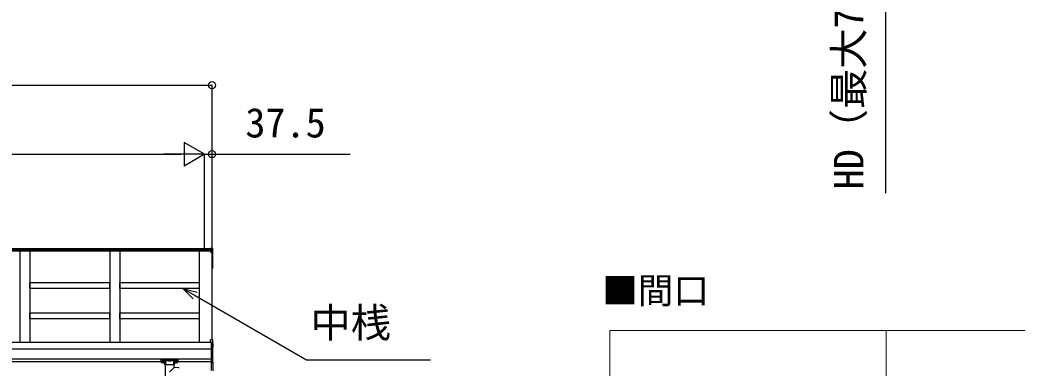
# Model space of a CAD drawing. Units: millimetres, scale not verified. Extents: x -10500 to 10500, y -15600 to 15524.
# Drawn here: x -1568 to 3482, y 6759 to 8523 of the extents above; entities that cross this region are included whole.
import ezdxf
from ezdxf.enums import TextEntityAlignment as Align

# ---------------------------------------------------------------- set-up
doc = ezdxf.new("R2010")
doc.units = ezdxf.units.MM
doc.header["$LTSCALE"] = 80
doc.layers.add('0-1_TABLE1', color=7, linetype='Continuous', lineweight=18)
for name, color, linetype in [('0-2_USER1', 3, 'Continuous'), ('0-5_YKK_A1', 4, 'Continuous'), ('0-6_YKK_D', 6, 'Continuous')]:
    doc.layers.add(name, color=color, linetype=linetype)
doc.styles.add('ＭＳ ゴシック', font='')
doc.styles.get('ＭＳ ゴシック').set_extended_font_data('MS Gothic')

msp = doc.modelspace()

# ---------------------------------------------------------------- linework, layer by layer
at = {"layer": '0-1_TABLE1'}
for p, q in [((1419, 6948.5), (9419, 6948.5)), ((1419, 6948.5), (1419, 4068.5)), ((2819, 6948.5), (2819, 4068.5))]:
    msp.add_line(p, q, dxfattribs=at)
at = {"layer": '0-5_YKK_A1'}
for p, q in [((-601, 7362.73), (-4209.5, 7362.73)), ((-601, 7355.79), (-4209.5, 7355.79)), ((-601, 7350.55), (-4209.5, 7350.55)), ((-1568, 7350.55), (-1568, 6887.83)), ((-1518, 7350.55), (-1518, 6887.83)), ((-1113, 7350.55), (-1113, 6887.83)), ((-1063, 7350.55), (-1063, 6887.83)), ((-658, 6887.83), (-658, 7350.55)), ((-593.94, 7366.76), (-601, 7367.19)), ((-601, 7359.14), (-601, 7367.19)), ((-593.94, 7358.75), (-601, 7359.14)), ((-601, 7353.35), (-601, 7359.14)), ((-593.94, 7352.95), (-601, 7353.35)), ((-601, 7347.62), (-601, 7353.35)), ((-601, 7347.62), (-593.94, 7347.27)), ((-601, 7345.47), (-601, 7346.46)), ((-601, 7345.47), (-595.5, 7345.2)), ((-595.5, 6902.49), (-595.5, 7345.2)), ((-595.5, 7345.2), (-595.5, 7295.23)), ((-595.5, 7345.2), (-595.5, 7284.66)), ((-593.94, 7358.75), (-593.94, 7366.76)), ((-593.94, 7352.95), (-593.94, 7358.75)), ((-593.94, 7347.27), (-593.94, 7352.95)), ((-593.94, 7283.78), (-593.94, 7346.11)), ((-593, 7365.74), (-593, 7357.84)), ((-593, 7357.84), (-593, 7352.04)), ((-593, 7352.04), (-593, 7346.28)), ((-593, 7346.28), (-593, 7283.96)), ((-595.5, 7283.67), (-593.94, 7283.78)), ((-595.5, 7282.85), (-593.93, 7282.96)), ((-593.94, 7264.13), (-593.94, 7282.96)), ((-593, 7283.96), (-593, 7264.13)), ((-595.5, 7264.02), (-593.94, 7264.13)), ((-595.5, 7263.02), (-593.93, 7263.13)), ((-593, 7264.13), (-593.94, 7264.13)), ((-600.5, 6887.83), (-4230.5, 6887.83)), ((-604, 6903.09), (-592.43, 6902.27)), ((-604, 6903.09), (-604, 6903.08)), ((-604, 6903.08), (-592.44, 6902.26)), ((-600.5, 6890.97), (-600.5, 6884.93)), ((-600.5, 6883.95), (-591.97, 6883.51)), ((-600.5, 6883.95), (-600.5, 6867.41)), ((-592.44, 6902.26), (-592.43, 6902.27)), ((-592.44, 6902.26), (-592.44, 6884.52)), ((-591.97, 6883.45), (-591.5, 6883.45)), ((-591.97, 6883.45), (-591.97, 6865.43)), ((-591.5, 6883.45), (-591.5, 6901.27)), ((-591.5, 6864.63), (-591.5, 6883.45)), ((-600.5, 6854.5), (-4208, 6854.5)), ((-600.5, 6866.43), (-593.44, 6866.07)), ((-600.5, 6866.43), (-600.5, 6857.9)), ((-600.5, 6856.92), (-592.44, 6856.51)), ((-600.5, 6856.92), (-600.5, 6803.27)), ((-593.44, 6866.07), (-593.44, 6865.86)), ((-592.44, 6865.54), (-592.44, 6857.49)), ((-592.44, 6856.51), (-592.44, 6803.63)), ((-591.5, 6856.51), (-591.5, 6864.63)), ((-600.5, 6804.5), (-4208, 6804.5)), ((-853, 6789.5), (-4208, 6789.5)), ((-853, 6800.14), (-853, 6801.19)), ((-853, 6788.16), (-853, 6800.14)), ((-852, 6801.5), (-852, 6799.77)), ((-769, 6801.5), (-852, 6801.5)), ((-852, 6799.77), (-831.82, 6799.77)), ((-852, 6799.77), (-852, 6799.3)), ((-831.82, 6799.3), (-852, 6799.3)), ((-852, 6799.3), (-852, 6787.21)), ((-852, 6787.21), (-837.5, 6787.21)), ((-852, 6787.21), (-852, 6787.16)), ((-852, 6787.16), (-837.5, 6787.16)), ((-851.4, 6793.29), (-851.4, 6792.81)), ((-848, 6790.65), (-848, 6790.36)), ((-846, 6791.55), (-846, 6791.01)), ((-846, 6791.55), (-845, 6791.55)), ((-846, 6790.11), (-846, 6790.06)), ((-845, 6791.55), (-845, 6791.01)), ((-845, 6790.11), (-845, 6790.06)), ((-843, 6790.65), (-843, 6790.36)), ((-839.6, 6793.29), (-839.6, 6792.81)), ((-837.5, 6792.58), (-837.5, 6779.99)), ((-833.4, 6776.8), (-833.4, 6708.8)), ((-833.4, 6776.8), (-810.14, 6776.8)), ((-831.85, 6797.31), (-831.85, 6776.8)), ((-831.82, 6799.77), (-831.82, 6799.3)), ((-830.86, 6799.81), (-790.14, 6799.81)), ((-790.33, 6799.32), (-830.67, 6799.32)), ((-810.14, 6776.8), (-787.6, 6776.8)), ((-789.18, 6799.77), (-789.18, 6799.3)), ((-789.18, 6799.77), (-769, 6799.77)), ((-789.15, 6776.8), (-789.15, 6797.31)), ((-787.6, 6761.48), (-787.6, 6776.8)), ((-783.5, 6779.99), (-783.5, 6792.58)), ((-783.5, 6787.21), (-769, 6787.21)), ((-783.5, 6787.16), (-769, 6787.16)), ((-781.4, 6793.29), (-781.4, 6792.81)), ((-778, 6790.65), (-778, 6790.36)), ((-776, 6791.55), (-776, 6791.01)), ((-775, 6791.55), (-776, 6791.55)), ((-776, 6790.11), (-776, 6790.06)), ((-775, 6791.55), (-775, 6791.01)), ((-775, 6790.11), (-775, 6790.06)), ((-773, 6790.65), (-773, 6790.36)), ((-769.6, 6793.29), (-769.6, 6792.81)), ((-769, 6799.77), (-769, 6801.5)), ((-769, 6787.21), (-769, 6799.3)), ((-769, 6787.21), (-769, 6787.16)), ((-768, 6801.19), (-768, 6800.14)), ((-768, 6800.14), (-768, 6788.16)), ((-600.5, 6789.5), (-768, 6789.5)), ((-592.44, 6803.63), (-600.5, 6803.27)), ((-600.5, 6803.27), (-600.5, 6802.32)), ((-600.5, 6802.32), (-592.44, 6802.68)), ((-600.5, 6802.32), (-600.5, 6787)), ((-593.44, 6787.31), (-600.5, 6787)), ((-600.5, 6787), (-600.5, 6786.04)), ((-600.5, 6786.04), (-593.44, 6786.36)), ((-600.5, 6786.04), (-600.5, 6745.65)), ((-593.44, 6787.77), (-593.44, 6787.31)), ((-592.03, 6788.27), (-592.5, 6788.27)), ((-591.5, 6803.63), (-592.44, 6803.63)), ((-592.44, 6802.68), (-592.44, 6788.28)), ((-591.97, 6788.35), (-591.97, 6744.9)), ((-591.6, 6788.7), (-591.58, 6788.75)), ((-591.5, 6789.11), (-591.5, 6803.63)), ((-763.68, 6759.39), (-787.6, 6761.48))]:
    msp.add_line(p, q, dxfattribs=at)
for points in [[(-593.94, 7346.11), (-601, 7346.46), (-601, 7347.62)], [(-1113.5, 7162.17), (-1113.5, 7190.9), (-1517.5, 7190.9)], [(-1113.5, 7162.17), (-1517.5, 7162.17), (-1517.5, 7190.9)], [(-658.5, 7162.17), (-658.5, 7190.9), (-1062.5, 7190.9)], [(-658.5, 7162.17), (-1062.5, 7162.17), (-1062.5, 7190.9)], [(-1113.5, 7008.31), (-1113.5, 7037.05), (-1517.5, 7037.05)], [(-1113.5, 7008.31), (-1517.5, 7008.31), (-1517.5, 7037.05)], [(-658.5, 7008.31), (-658.5, 7037.05), (-1062.5, 7037.05)], [(-658.5, 7008.31), (-1062.5, 7008.31), (-1062.5, 7037.05)], [(-604, 6903.08), (-604, 6891.18), (-600.5, 6890.97)], [(-604, 6891.18), (-604, 6889.7), (-600.5, 6889.49)], [(-592.44, 6884.52), (-600.5, 6884.93), (-600.5, 6883.95)], [(-593.44, 6867.05), (-600.5, 6867.41), (-600.5, 6866.43)], [(-592.44, 6857.49), (-600.5, 6857.9), (-600.5, 6856.92)], [(-591.5, 6803.63), (-591.5, 6856.51), (-592.44, 6856.51)], [(-837.47, 6779.97), (-837.43, 6779.58), (-837.31, 6779.24), (-837.1, 6778.95), (-836.87, 6778.72), (-836.33, 6778.34), (-835.68, 6778.02), (-834.91, 6777.75), (-834.02, 6777.5), (-832.99, 6777.27), (-831.85, 6777.06)], [(-831.85, 6796.83), (-831.93, 6796.9), (-832.02, 6796.95), (-832.11, 6796.99), (-832.21, 6797.01)], [(-831.82, 6799.77), (-831.56, 6799.74), (-831.32, 6799.64), (-831.12, 6799.48)], [(-831.35, 6798.79), (-831.35, 6798.92), (-831.39, 6799.05), (-831.46, 6799.16), (-831.56, 6799.24), (-831.69, 6799.29), (-831.82, 6799.3)], [(-831.29, 6799.14), (-831.32, 6798.96), (-831.35, 6798.79)], [(-831.12, 6799.48), (-831.19, 6799.37), (-831.25, 6799.25), (-831.29, 6799.14)], [(-831.15, 6798.83), (-831.23, 6798.94), (-831.29, 6799.14)], [(-831.12, 6799.48), (-831.04, 6799.59), (-830.95, 6799.71), (-830.86, 6799.81)], [(-830.86, 6799.81), (-830.84, 6799.64), (-830.81, 6799.49), (-830.74, 6799.38), (-830.67, 6799.32)], [(-790.33, 6799.32), (-790.25, 6799.38), (-790.19, 6799.49), (-790.15, 6799.64), (-790.14, 6799.81), (-790.04, 6799.71), (-789.96, 6799.59), (-789.88, 6799.48)], [(-789.71, 6799.14), (-789.75, 6799.25), (-789.8, 6799.37), (-789.88, 6799.48), (-789.68, 6799.64), (-789.44, 6799.74), (-789.18, 6799.77)], [(-789.71, 6799.14), (-789.77, 6798.94), (-789.85, 6798.83)], [(-789.65, 6798.79), (-789.68, 6798.96), (-789.71, 6799.14)], [(-789.18, 6799.3), (-789.31, 6799.29), (-789.44, 6799.24), (-789.54, 6799.16), (-789.61, 6799.05), (-789.65, 6798.92), (-789.65, 6798.79)], [(-769, 6799.77), (-769, 6799.3), (-789.18, 6799.3)], [(-788.79, 6797.01), (-788.89, 6796.99), (-788.98, 6796.95), (-789.07, 6796.9), (-789.15, 6796.83)], [(-789.15, 6777.06), (-788, 6777.27), (-786.99, 6777.5), (-786.09, 6777.75), (-785.32, 6778.03), (-784.67, 6778.34), (-784.13, 6778.72), (-783.9, 6778.95), (-783.69, 6779.24), (-783.55, 6779.58), (-783.54, 6779.97)], [(-763.68, 6759.39), (-763.65, 6759.21), (-763.65, 6758.67), (-763.69, 6757.78)]]:
    msp.add_lwpolyline(points, dxfattribs=at)
for centre, radius, start, end in [((-599.93, 7346.69), 6.01, 354.48477, 5.51523), ((-593.99, 7346.28), 0.991, 0.4063, 86.96957), ((-593.72, 7347.57), 1.47, 261.53025, 299.38714), ((-593.72, 7285.24), 1.47, 261.53025, 299.38714), ((-597.32, 7283.33), 3.41, 353.72624, 7.61242), ((-594, 7283.96), 1, 274.05287, 0), ((-594, 7264.13), 1, 274.16896, 0), ((-597.56, 7263.59), 3.67, 352.85108, 8.48732), ((-592.49, 6901.27), 0.991, 0.40584, 86.97008), ((-592.5, 6901.27), 1, 0, 85.94713), ((-593.83, 6900.54), 17.14, 276.22031, 277.79057), ((-587.58, 6866.56), 5.88, 175.20701, 184.79299), ((-593.6, 6865.53), 1.53, 357.8406, 84.03877), ((-593.44, 6865.12), 0.943, 29.86898, 89.92901), ((-593.5, 6864.85), 1.01, 56.26385, 86.58582), ((-592.11, 6868.42), 2.88, 253.0604, 266.13514), ((-592.43, 6864.6), 0.948, 27.35795, 90.36986), ((-598.3, 6857), 5.88, 355.20701, 4.79299), ((-592.49, 6856.5), 0.991, 0.40619, 86.96973), ((-852, 6788.16), 1, 180, 270), ((-852.02, 6788.18), 0.978, 181.38922, 271.32491), ((-830.63, 6798.8), 0.52, 93.86159, 176.66528), ((-790.37, 6798.8), 0.52, 3.33472, 86.13841), ((-769, 6788.16), 1, 270, 0), ((-768.98, 6788.18), 0.978, 268.67509, 358.61078), ((-586.18, 6786.84), 7.27, 176.24691, 183.75309), ((-593.43, 6788.25), 0.934, 269.64778, 1.4246), ((-593.65, 6787.99), 1.65, 277.46911, 9.68175), ((-593.49, 6788.78), 1.02, 273.03652, 317.009), ((-592.27, 6787.3), 0.959, 88.1105, 121.19902), ((-592.39, 6789.2), 0.924, 266.75197, 330.63506), ((-592.31, 6788.69), 0.432, 252.551, 278.48321), ((-599.69, 6803.16), 7.27, 356.24692, 3.75308), ((-592.47, 6803.66), 0.974, 272.06726, 358.71976), ((-592.27, 6789), 0.735, 271.76625, 335.83652)]:
    msp.add_arc(centre, radius, start, end, dxfattribs=at)
for centre, major_axis, ratio, start_param, end_param in [((-594, 7365.74), (0, 1.02), 0.984808, 4.712389, 6.2220988), ((-594, 7357.84), (1, 0), 0.91288, 6.2831853, 7.7928951), ((-594, 7352.04), (1, 0), 0.91288, 6.2831853, 7.7928951), ((-592.5, 6883.53), (-0.06, 1), 0.523026, 4.6560975, 6.0492328), ((-592.5, 6883.53), (-0.763, 0.703), 0.920019, 3.9615221, 5.3546574), ((-592.47, 6883.45), (0.151, 0.485), 0.981495, 5.0201226, 5.1366971), ((-592.5, 6883.45), (0.7, 0.718), 0.994621, 5.4882711, 5.6048457), ((-591.94, 6865.76), (-1.5, 0.1), 0.175628, 0.0112557, 1.2422151), ((-592.5, 6864.55), (-0.8, -0.652), 0.919538, 2.4988754, 2.9276223), ((-852, 6801.19), (1, 0), 0.315299, 1.5707963, 3.1415927), ((-852, 6800.14), (1, 0), 0.843474, 3.1415927, 4.712389), ((-852, 6800.14), (1, 0), 0.366615, 3.1415927, 4.712389), ((-845.5, 6793.29), (-5.9, 0), 0.300706, 3.1415927, 6.2831853), ((-845.5, 6792.81), (-5.9, 0), 0.300706, 3.1415927, 6.2831853), ((-845.5, 6792.81), (-5.9, 0), 0.46726, 6.2831853, 9.424778), ((-847, 6792.81), (-4.4, 0), 0.502493, 1.3415201, 1.5707963), ((-847, 6792.81), (-4.4, 0), 0.570835, 1.3415201, 1.5707963), ((-847, 6791.01), (1, 0), 0.417642, 4.712389, 6.2831853), ((-847, 6790.11), (1, 0), 0.18377, 6.2831853, 7.8539816), ((-844, 6791.01), (-1, 0), 0.417642, 0, 1.5707963), ((-844, 6790.11), (-1, 0), 0.18377, 4.712389, 6.2831853), ((-844, 6790.11), (-1, 0), 0.18377, 4.712389, 6.2831853), ((-844, 6792.81), (4.4, 0), 0.502493, 4.712389, 4.9416652), ((-844, 6792.81), (4.4, 0), 0.570835, 4.712389, 4.9416652), ((-821.5, 6793.05), (16.5, 0), 0.315299, 2.2773598, 3.3876346), ((-821.5, 6792.58), (16, 0), 0.325152, 2.2742758, 3.13529), ((-821.5, 6779.99), (16, 0), 0.165307, 3.1436898, 4.0089095), ((-810.5, 6797.78), (21.85, 0), 0.315299, 2.9200735, 3.2539636), ((-810.5, 6797.31), (21.35, 0), 0.322683, 2.9240536, 3.1415927), ((-810.5, 6800), (21.35, 0), 0.216503, 3.3977945, 6.0269835), ((-810.5, 6800.49), (20.85, 0), 0.221695, 3.3977945, 6.0269835), ((-810.5, 6797.31), (21.35, 0), 0.322683, 6.1583013, 6.5007244), ((-810.5, 6797.78), (21.85, 0), 0.315299, 6.1708143, 6.5047045), ((-799.5, 6792.58), (16, 0), 0.325152, 0.0393638, 0.8673169), ((-799.5, 6779.99), (16, 0), 0.165307, 5.4158684, 6.2808415), ((-799.5, 6793.05), (16.5, 0), 0.315299, 6.0363764, 7.1474182), ((-799.5, 6792.58), (16, 0), 0.325152, 6.2831853, 6.3225491), ((-775.5, 6793.29), (5.9, 0), 0.300706, 0, 3.1415927), ((-775.5, 6792.81), (5.9, 0), 0.300706, 0, 3.1415927), ((-775.5, 6792.81), (5.9, 0), 0.46726, 3.1415927, 6.2831853), ((-777, 6792.81), (-4.4, 0), 0.502493, 1.3415201, 1.5707963), ((-777, 6792.81), (-4.4, 0), 0.570835, 1.3415201, 1.5707963), ((-777, 6791.01), (1, 0), 0.417642, 4.712389, 6.2831853), ((-777, 6790.11), (1, 0), 0.18377, 6.2831853, 7.8539816), ((-777, 6790.11), (1, 0), 0.18377, 6.2831853, 7.8539816), ((-774, 6791.01), (-1, 0), 0.417642, 0, 1.5707963), ((-774, 6790.11), (-1, 0), 0.18377, 4.712389, 6.2831853), ((-774, 6792.81), (4.4, 0), 0.502493, 4.712389, 4.9416652), ((-774, 6792.81), (4.4, 0), 0.570835, 4.712389, 4.9416652), ((-769, 6801.19), (1, 0), 0.315299, 6.2831853, 7.8539816), ((-769, 6800.14), (1, 0), 0.366615, 4.712389, 6.2831853), ((-769, 6800.14), (1, 0), 0.843474, 4.712389, 6.2831853), ((-591.94, 6787.86), (-1.5, -0.11), 0.313866, 5.0298904, 6.2608498), ((-592.5, 6789.25), (-0.847, 0.62), 0.858441, 3.2958814, 3.7028932), ((-810.5, 6740.5), (22.9, 20.98), 0.007787, 4.7208865, 6.2760503)]:
    msp.add_ellipse(centre, major_axis=major_axis, ratio=ratio, start_param=start_param, end_param=end_param, dxfattribs=at)
at = {"layer": '0-6_YKK_D'}
for p, q in [((-4235.5, 8192.73), (-595.5, 8192.73)), ((-595.5, 7365.73), (-595.5, 8193.73)), ((-633, 7842.73), (-736.92, 7902.73)), ((-736.92, 7902.73), (-736.92, 7782.73)), ((-4153, 7842.73), (-753, 7842.73)), ((-633, 7842.73), (-840.85, 7842.73)), ((-633, 7842.73), (-736.92, 7782.73)), ((-633, 7842.73), (-705, 7842.73)), ((-633, 7365.73), (-633, 7843.73)), ((-633, 7365.73), (-633, 7843.73)), ((-633, 7842.73), (-595.5, 7842.73)), ((-595.5, 7365.73), (-595.5, 7843.73)), ((-595.5, 7842.73), (103.73, 7842.73))]:
    msp.add_line(p, q, dxfattribs=at)
for points in [[(2815.5, 10139.5), (2815.5, 9439.5), (2815.5, 7645.07)], [(-690.44, 7109.46), (-743.15, 7162.17), (-671.15, 7142.87)], [(-743.15, 7162.17), (-680.8, 7126.17), (-116.86, 6800.58), (511.61, 6800.58)]]:
    msp.add_lwpolyline(points, dxfattribs=at)
for centre in [(-595.5, 8192.73), (-595.5, 7842.73)]:
    msp.add_circle(centre, 18, dxfattribs=at)

# ---------------------------------------------------------------- texts
at = {"layer": '0-2_USER1', "style": 'ＭＳ ゴシック'}
msp.add_text('■間口', height=132, dxfattribs=at).set_placement((1381.16, 7046), align=Align.BOTTOM_LEFT)
at = {"layer": '0-6_YKK_D', "style": 'ＭＳ ゴシック'}
msp.add_text('HD（最大700）', height=149.6, rotation=90, dxfattribs=at).set_placement((2748.84, 7664.2), align=Align.BOTTOM_LEFT)
for s, p in [('37.5', (-426.57, 7882.73)), ('中桟', (-96.97, 6869.06))]:
    msp.add_text(s, height=149.6, dxfattribs=at).set_placement(p, align=Align.BOTTOM_LEFT)

doc.saveas('drawing.dxf')
